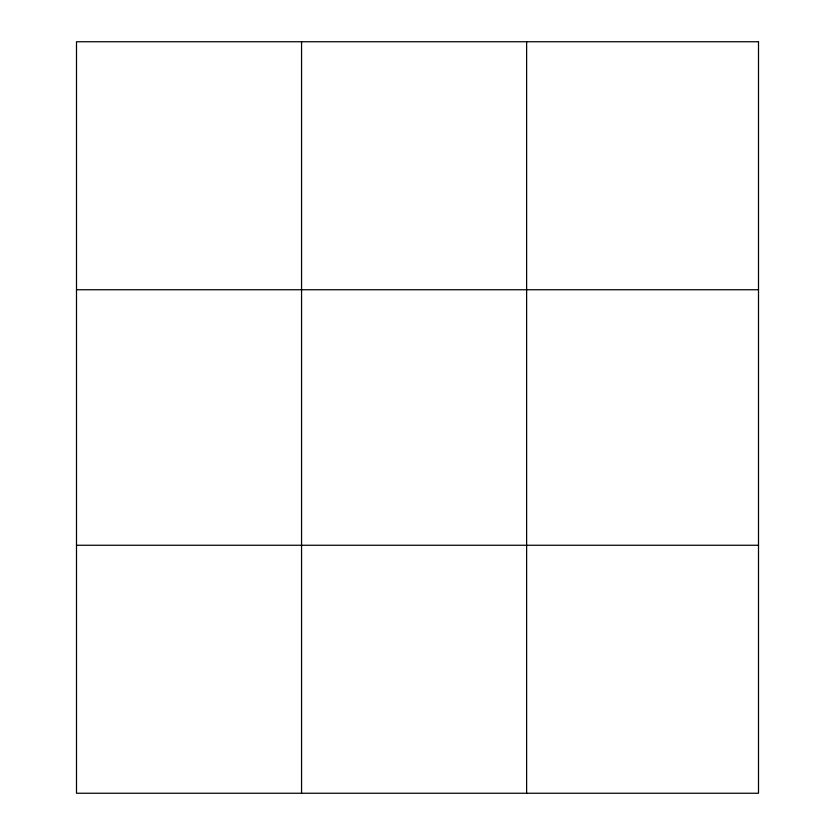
<?xml version="1.0" encoding="UTF-8"?>
<svg xmlns="http://www.w3.org/2000/svg" width="835" height="835" viewBox="0 0 835 835"><rect width="100%" height="100%" fill="white"/><g stroke="black" fill="none" stroke-linecap="round" stroke-linejoin="round"><path stroke-width="1.25" d="M301.56 793.25L301.56 41.75M526.624 793.25L526.624 41.75M76.496 289.745L758.504 289.745M76.496 545.255L758.504 545.255M758.504 41.75L758.504 793.25L76.496 793.25L76.496 41.75L758.504 41.75"/></g></svg>
